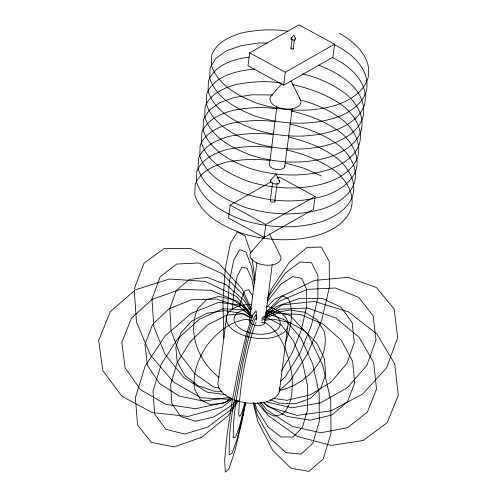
<?xml version="1.0" encoding="UTF-8"?>
<svg xmlns="http://www.w3.org/2000/svg" width="497" height="497" viewBox="0 0 497 497"><rect width="100%" height="100%" fill="white"/><g stroke="black" fill="none" stroke-linecap="round" stroke-linejoin="round"><path stroke-width="0.75" d="M361.375 129.816C364.45 116.292 356.921 103.836 347.248 95.002C334.083 84.726 318.683 77.65 302.443 73.836M276.071 174.155L279.444 180.933M232.466 309.42L233.602 293.994L237.112 276.438L241.846 267.349L247.028 268.231L251.799 278.941L253.65 288.701M271.312 181.691L230.161 205.106L228.502 218.065L264.143 237.429L313.396 209.411L315.055 196.452L279.407 177.087L277.382 178.237M249.662 52.868L248.003 65.828L283.644 85.192L332.897 57.174L334.556 44.214L298.908 24.85L249.662 52.868L285.303 72.233L334.556 44.214M226.651 315.85L218.351 380.627A31.112 16.805 7.3 0 0 247.68 403.005A31.112 16.805 7.3 0 0 279.643 387.424M256.862 262.882L249.537 320.043A7.759 4.193 7.3 0 0 256.856 325.622A7.759 4.193 7.3 0 0 264.826 321.739M276.86 106.78L269.536 163.942A7.759 4.193 7.3 0 0 276.854 169.52A7.759 4.193 7.3 0 0 284.824 165.638M264.143 237.429L265.802 224.47L315.055 196.452M283.644 85.192L285.303 72.233M270.312 200.44L272.611 182.505M290.962 48.333L292.112 39.362M293.249 48.749L294.392 39.779M274.872 201.279L277.171 183.337M264.752 322.833L272.176 264.907M284.75 166.731L292.168 108.806M279.339 391.81L287.639 327.026M240.008 306.568L241.598 298.287L244.891 290.801L248.568 289.645L252.147 294.969L252.749 297.187M245.636 402.669L241.983 421.363L234.901 450.804L228.968 468.895L225.315 472.15L224.65 459.949L227.104 434.633L232.192 401.073L238.951 365.711L246.077 335.345L252.196 315.806L256.141 310.855L256.856 318.415M245.518 402.682L242.952 415.405L237.05 439.137L232.217 453.127L229.322 454.848C228.16 424.37 235.777 394.307 240.902 364.444C245.68 347.937 246.667 329.561 255.849 314.694L256.713 319.192M245.369 402.645L239.231 427.414L235.485 437.379L233.323 437.627C232.658 412.448 238.635 387.635 242.89 362.959C246.698 348.062 248.512 332.282 255.588 318.447L256.527 320.242M244.928 402.514L242.213 411.671L239.883 416.486L238.666 414.902C239.964 383.852 245.853 352.746 255.328 323.162L256.235 322.298M284.998 343.868C290.031 329.71 294.926 313.216 288.459 298.784L282.625 295.883L274.735 299.113L266.889 306.978M267.659 297.597L271.679 288.484L289.502 262.105L307.189 247.376L321.342 247.115L329.238 261.379L329.368 287.434L321.696 320.261L307.705 353.553L290.08 380.926L278.91 391.04M267.075 300.523L270.051 294.249L285.235 273.17L299.952 262L311.538 262.764L317.906 275.313L317.912 297.392L311.544 325.007L299.958 353.168L285.241 376.794L280.364 381.559M267.293 302.089L268.343 300.089L280.855 284.265L292.621 276.587L301.691 278.314L306.574 289.167L306.456 307.351L301.362 329.859L292.13 352.982L281.47 370.899M238.666 400.675L228.042 415.765L201.44 437.372L174.143 446.884L151.411 442.479L137.594 424.997L135.364 397.805L145.136 366.121L165.041 336.04L191.252 313.334L218.73 302.369L242.201 305.257L252.507 316.415M237.665 400.663L230.21 410.292L207.435 427.246L184.648 434.03L165.955 429.408L154.729 414.218L153.008 391.207L161.096 364.531L177.535 339.004L199.353 319.236L222.613 308.799L243.108 309.581L252.47 317.484M291.236 38.101L293.795 35.175L295.529 38.58M271.356 95.747L281.886 83.695M270.859 179.982L275.972 174.13M251.358 251.849L264.392 236.926M236.591 400.135L232.503 404.769L213.611 417.126L195.296 421.245L180.573 416.449L171.881 403.527L170.651 384.61L177.094 362.829L190.14 341.781L207.628 324.939L226.682 315.086L244.151 313.849L251.948 318.403M265.814 312.625L282.066 296.106L314.433 280.401L348.03 277.338L376.397 287.514L394.09 308.966L397.706 337.575L386.548 367.842L362.76 393.953L330.921 410.889L297.138 415.399L267.908 406.614L263.671 402.079M265.758 313.657L279.544 301.213L307.295 289.36L335.388 288.005L358.741 297.399L373.148 315.843L375.999 340.01L366.78 365.537L347.161 387.803L320.677 402.794L292.118 407.807L266.64 401.924M232.658 398.998L222.463 407.043L188.052 416.43L152.212 412.578L121.846 396.227L102.773 370.52L98.667 340.395L110.315 311.644L135.476 289.788L169.322 279.028L205.348 281.426L236.622 296.535L250.792 313.731M265.771 314.831L276.866 306.345L299.94 298.268L322.559 298.554L340.992 307.152L352.18 322.634L354.293 342.452L346.968 363.326L331.424 381.814L310.221 394.86L286.868 400.309L272.685 398.308M262.068 317.856L271.921 310.706L290.08 315.446L308.14 334.754L322.621 364.922L330.747 400.141L330.959 433.657L323.205 459.017L308.985 471.361L291.031 468.311L272.791 450.45L257.763 421.214L253.023 402.601M231.527 397.967L225.11 402.315L195.594 408.714L165.619 404.26L140.608 389.754L125.07 367.817L121.815 342.408L131.432 318.123L152.188 299.349L180.324 289.465L210.765 290.267L238.013 301.611L250.768 314.825M264.845 316.34L282.159 304.878L314.663 301.468L348.403 311.849L376.906 334.04L394.686 363.767L398.333 395.32L387.144 422.643L363.27 440.479L331.294 445.399L297.368 436.465L268.001 415.386L259.912 403.073M230.484 397.637L227.862 399.271L201.005 397.78L173.441 382.025L150.454 355.038L136.476 322.006L134.184 289.273L144.018 263.13L164.091 248.599L190.55 248.475L218.301 262.776L242.02 288.763L251.352 308.923M229.279 396.879L227.93 397.612L203.366 401.098L179.218 396.097L159.469 383.435L147.392 365.208L144.962 344.427L152.604 324.516L169.036 308.774L191.556 299.79L216.437 299.057L239.573 306.692L250.115 315.539M265.323 316.999L279.631 309.233L307.5 307.997L335.711 317.95L359.176 337.289L373.657 362.524L376.533 389.101L367.289 412.212L347.596 427.693L321.006 432.738L292.323 426.445L266.727 409.944L260.77 402.036M265.348 317.129L272.865 313.185L289.565 309.991L304.99 312.296L317.074 319.776L324.174 331.437C330.84 360.014 305.351 384.746 279.239 390.605M261.739 319.031L270.275 314.558L285.75 320.372L300.772 337.823L312.638 363.767L319.192 393.506L319.26 421.68L312.83 443.2L301.058 454.171L286.067 452.618L270.573 438.82L257.371 415.268L253.656 402.607M232.509 398.911L222.302 403.676L209.864 404.434L200.254 399.482L194.787 389.499C191.985 373.508 198.508 358.064 207.237 344.993C217.04 332.642 229.788 321.696 245.897 319.378L251.898 320.472M264.926 318.335L276.941 313.545L300.113 314.396L322.839 323.851L341.352 340.358L352.603 361.176L354.734 382.876L347.391 401.868L331.785 415.02L310.501 420.158L287.042 416.436L265.299 404.459L263.242 402.179M261.422 320.267L268.542 318.322L281.302 325.1L293.317 340.65L302.611 362.4L307.637 386.759L307.568 409.708L302.424 427.451L293.044 437.062L280.979 436.95L268.231 427.14L256.893 409.242L254.632 402.769M334.798 117.994C309.24 125.803 281.65 124.374 256.284 116.515C237.448 109.278 216.419 98.71 209.709 78.166L210.094 67.747L215.754 58.447L226.309 50.899L241.033 45.618L258.925 42.966L267.324 43.034M326.504 182.778C300.94 190.587 273.356 189.158 247.984 181.299C229.148 174.062 208.119 163.488 201.409 142.95L201.794 132.531C206.957 119.702 220.295 113.956 232.733 110.402C247.382 107.65 262.509 106.513 277.289 108.886M249.065 57.143C233.248 58.957 215.22 64.983 208.436 80.707L208.05 91.125C214.76 111.663 235.789 122.237 254.626 129.475C279.991 137.334 307.575 138.762 333.139 130.953A75.699 43.531 5.4 0 0 364.686 103.898C369.097 82.415 349.826 65.592 332.17 57.528M254.862 68.99C236.901 70.885 214.81 75.283 206.771 93.66L206.392 104.078C213.101 124.623 234.13 135.19 252.967 142.428C278.332 150.287 305.916 151.715 331.48 143.906A75.699 43.531 5.4 0 0 363.027 116.857C368.109 89.957 339.923 73.339 318.602 65.2M264.665 320.335L272.934 319.117L289.701 322.528L305.195 331.195L317.334 343.955L324.479 359.095L325.665 374.576L320.739 388.306L310.358 398.445L295.92 403.62L279.376 403.142L270.088 399.706M272.132 94.946L252.29 94.797L234.391 97.443L219.668 102.724L209.113 110.272L203.453 119.572L203.074 129.99C209.784 150.535 230.807 161.103 249.643 168.34C275.015 176.199 302.598 177.628 328.163 169.819A75.699 43.531 5.4 0 0 359.704 142.769C362.798 129.245 355.256 116.789 345.589 107.955C330.698 96.02 312.638 89.286 294.236 84.944L292.721 84.726M222.078 391.307L214.344 391.22L197.849 385.647L184.89 375.446L177.205 362.002L175.832 347.111L180.951 332.791L191.873 320.963L207.131 313.216L224.669 310.606L242.126 313.477L250.32 317.819M225.445 394.618L207.056 392.214L184.033 377.751L165.134 354.442L153.778 326.492L152.001 298.958L160.14 276.804L176.721 264.037L198.738 262.956L222.234 273.766L242.946 294.51L251.109 309.991M288.005 31.261C272.983 28.758 257.595 29.857 242.691 32.665C230.254 36.213 216.916 41.965 211.753 54.794L211.368 65.213C218.077 85.751 239.107 96.325 257.943 103.562C283.315 111.415 310.898 112.85 336.457 105.041A75.699 43.531 5.4 0 0 368.004 77.986C372.321 58.081 355.479 42.32 339.693 33.479M280.606 82.974C265.827 80.601 250.705 81.738 236.05 84.49C223.619 88.044 210.274 93.79 205.112 106.619L204.733 117.037C211.442 137.576 232.466 148.149 251.308 155.387C276.674 163.246 304.257 164.675 329.822 156.866A75.699 43.531 5.4 0 0 361.369 129.81M274.872 121.734C260.329 119.497 245.475 120.659 231.074 123.362C218.637 126.909 205.298 132.662 200.136 145.484L199.751 155.903C206.46 176.447 227.489 187.015 246.326 194.252C271.691 202.111 299.281 203.54 324.839 195.731A75.699 43.531 5.4 0 0 356.386 168.682C359.48 155.157 351.938 142.701 342.271 133.867C327.573 122.119 309.805 115.329 291.646 111.061M273.971 134.799C259.185 132.426 244.064 133.563 229.415 136.315C216.978 139.868 203.633 145.615 198.477 158.444L198.092 168.862C204.801 189.4 225.831 199.974 244.667 207.212C270.033 215.071 297.616 216.499 323.18 208.69A75.699 43.531 5.4 0 0 354.728 181.635C357.815 168.116 350.279 155.66 340.613 146.826C325.914 135.078 308.146 128.288 289.987 124.02M272.306 147.758C257.527 145.385 242.406 146.522 227.756 149.274C215.319 152.821 201.975 158.574 196.818 171.397L196.433 181.815C203.143 202.36 224.172 212.927 243.008 220.171C268.374 228.024 295.957 229.452 321.522 221.643A75.699 43.531 5.4 0 0 353.069 194.594C356.156 181.07 348.621 168.613 338.948 159.779C324.255 148.031 306.487 141.241 288.322 136.973M269.89 160.606C255.352 158.363 240.498 159.531 226.092 162.227C213.66 165.781 200.316 171.527 195.153 184.356L194.774 194.774C201.484 215.313 222.507 225.887 241.349 233.124C266.715 240.983 294.299 242.412 319.863 234.603A75.699 43.531 5.4 0 0 351.41 207.547C354.498 194.029 346.956 181.573 337.289 172.739C322.59 160.991 304.829 154.2 286.663 149.932M261.577 322.249L266.007 323.062C283.408 335.295 289.502 357.399 292.205 377.459C292.503 390.325 292.472 405.167 282.147 414.492L273.872 416.163L264.752 411.46L257.477 402.75M219.152 388.182L213.281 386.821L194.774 373.701L179.895 354.038L171.092 331.089L169.825 308.637L176.305 290.397L189.456 279.376L207.112 277.394L226.352 284.781L244.002 300.318L250.774 311.197M299.853 99.959C315.843 103.73 330.952 110.819 343.93 120.914C353.597 129.748 361.133 142.204 358.057 155.729A75.699 43.531 5.4 0 1 326.504 182.784M285.005 162.886L303.928 168.234L321.441 176M334.531 44.879C351.895 53.049 370.731 69.735 366.357 90.945A75.699 43.531 5.4 0 1 334.804 118M230.161 205.106L265.802 224.47M219.189 377.577C199.055 362.102 186.543 332.505 197.961 308.302L206.74 299.554L218.755 296.485L232.372 299.511L245.773 308.221L250.718 313.967M291.118 81.117L299.977 98.922M269.417 233.789L279.979 255.023A15.587 8.424 7.3 0 1 263.342 264.858A15.587 8.424 7.3 0 1 252.892 250.55M250.811 253.016L244.996 235.976L237.498 231.745L230.478 243.281L225.29 268.355L222.936 302.157L223.861 338.19M254.278 283.408L251.644 267.013L245.984 252.109L239.653 249.587L233.789 259.894L229.446 281.178L227.421 309.588L227.533 314.905M252.078 258.956L255.11 280.258M278.873 180.299A4.678 2.528 7.3 0 1 278.09 183.635A4.678 2.528 7.3 0 1 271.816 182.939A4.678 2.528 7.3 0 1 271.505 179.479M274.481 200.297A2.33 1.255 7.3 0 1 272.81 202.136A2.33 1.255 7.3 0 1 270.486 200.142M294.833 37.977A2.336 1.261 7.3 0 1 295.001 39.866A2.336 1.261 7.3 0 1 291.577 39.487A2.336 1.261 7.3 0 1 292.006 37.666M293.05 48.259A1.162 0.627 7.3 0 1 292.776 49.116A1.162 0.627 7.3 0 1 291.161 48.824A1.162 0.627 7.3 0 1 291.435 47.967M299.144 97.834A15.587 8.424 7.3 0 1 284.856 108.967A15.587 8.424 7.3 0 1 272.319 94.859M266.802 310.811A23.284 12.58 7.3 0 1 274.474 331.387A23.284 12.58 7.3 0 1 237.429 326.287A23.284 12.58 7.3 0 1 251.258 308.668M266.622 306.202A31.112 16.805 7.3 0 1 281.42 334.108A31.112 16.805 7.3 0 1 230.701 327.815A31.112 16.805 7.3 0 1 251.358 304.307"/></g></svg>
